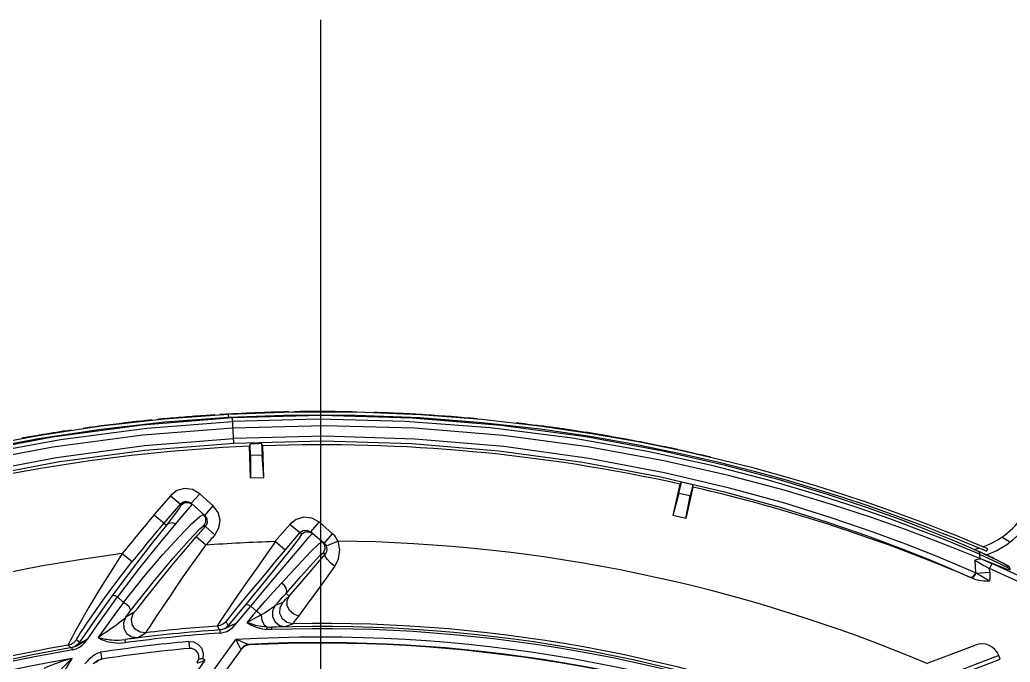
# Model space of a CAD drawing. Header units: metres. Extents: x -367 to 374, y -238 to 224.
# Drawn here: x 348.6224 to 348.7307, y 176.9183 to 176.9886 of the extents above; entities that cross this region are included whole.
import ezdxf
from ezdxf.enums import TextEntityAlignment as Align

# ---------------------------------------------------------------- set-up
doc = ezdxf.new("R2010")
doc.units = ezdxf.units.M
for name, color, linetype in [('ELE-ALIMENTADORES', 160, 'Continuous'), ('LA_BAU_BASES GERAIS_R00$0$ARQ-XREF-ATT', 8, 'Continuous'), ('LA_BAU_BASES GERAIS_R00$0$BASE', 253, 'Continuous'), ('LA_BAU_BASES GERAIS_R00$0$dutos', 31, 'Continuous')]:
    doc.layers.add(name, color=color, linetype=linetype)
doc.styles.add('LA_BAU_BASES GERAIS_R00$0$R60-125-RS', font='romans.shx', dxfattribs={"height": 0.19})
doc.styles.add('LA_BAU_BASES GERAIS_R00$0$R80-100-RS', font='romans.shx', dxfattribs={"height": 0.203})

# ---------------------------------------------------------------- blocks, each defined once
blk = doc.blocks.new('LA_BAU_BASES GERAIS_R00$0$A$C2E3D5B4E')
at = {"layer": 'LA_BAU_BASES GERAIS_R00$0$dutos', "color": 251}
for p, q in [((-18.09466975517489, -1.411698769665861), (-18.09466975517489, -0.9613959335153481)), ((-18.11176782060636, -1.005101087146784), (-18.11872156445997, -1.005879882897432)), ((-18.10476348510645, -1.004584407685968), (-18.11176782060636, -1.005101087146784)), ((-18.11111938808187, -1.004994931406316), (-18.11176065921006, -1.005055183304819)), ((-18.11171697732561, -1.005397655588411), (-18.10474709918458, -1.004883958009657)), ((-18.11083513496658, -1.004980805399725), (-18.11111850746624, -1.005004585818995)), ((-18.09776512315807, -1.004334336051841), (-18.10476348510645, -1.004584407685968)), ((-18.10474709918458, -1.004883958009657), (-18.10476348510645, -1.004584407685968)), ((-18.10474709918458, -1.004883958009657), (-18.09774268559215, -1.0046340005876)), ((-18.10419505206221, -1.007720200835308), (-18.10434024227436, -1.004959746358224)), ((-18.09072822066162, -1.004350050502751), (-18.09776512315807, -1.004334336051841)), ((-18.09774268559215, -1.0046340005876), (-18.09075991784243, -1.004649444366066)), ((-18.09610030029171, -1.004266872411961), (-18.09674498707193, -1.00427480658999)), ((-18.09581572826664, -1.004275950699309), (-18.09610020690945, -1.004276610404474)), ((-18.09075991784243, -1.004649444366066), (-18.08384805927551, -1.004924993416523)), ((-18.08377916082998, -1.00462852725849), (-18.09072822066162, -1.004350050502751)), ((-18.08794630983277, -1.004396404223542), (-18.08845805246267, -1.004380149375891)), ((-18.08384805927551, -1.004924993416523), (-18.077029775754, -1.00545163325404)), ((-18.0770519272794, -1.005148141889265), (-18.08377916082998, -1.00462852725849)), ((-18.07075584258905, -1.005859122866866), (-18.0770519272794, -1.005148141889265)), ((-18.11872156445997, -1.005879882897432), (-18.12557619002155, -1.006910129032519)), ((-18.12555782619961, -1.007211296863431), (-18.11869507855829, -1.006178977414663)), ((-18.11869507855829, -1.006178977414663), (-18.11171697732561, -1.005397655588411)), ((-18.11371413396535, -1.006095284335686), (-18.10431903788344, -1.005359176377794)), ((-18.077029775754, -1.00545163325404), (-18.07064842015166, -1.00617571369429)), ((-18.07419864069857, -1.005419931939002), (-18.0742066267145, -1.005419134248939)), ((-18.06506799340411, -1.006690301646074), (-18.07075584258905, -1.005859122866866)), ((-18.07064842015166, -1.00617571369429), (-18.06498713214921, -1.00700736158268)), ((-18.12557619002155, -1.006910129032519), (-18.13231030554437, -1.008180406270355)), ((-18.13217600665439, -1.008458915037124), (-18.12555782619961, -1.007211296863431)), ((-18.05894878730749, -1.008629000853659), (-18.06714847020783, -1.007190723473457)), ((-18.0574441789505, -1.008554489160986), (-18.06569293361883, -1.007031105492558)), ((-18.05995554626497, -1.007592463935168), (-18.06506799340411, -1.006690301646074)), ((-18.06498713214921, -1.00700736158268), (-18.05990497788468, -1.007907572501324)), ((-18.10239827346959, -1.007818978617422), (-18.10251178755857, -1.008068451866791)), ((-18.10251178755857, -1.008068451866791), (-18.10238905392339, -1.011573231950194)), ((-18.10235444649265, -1.009070501214126), (-18.10239827346959, -1.007818978617422)), ((-18.10114361178046, -1.007769839390392), (-18.10109959346948, -1.009026557609275)), ((-18.10101295847312, -1.008009741355352), (-18.10114361178046, -1.007769839390392)), ((-18.10088998098274, -1.011520736025147), (-18.10101295847312, -1.008009741355352)), ((-18.05533523209056, -1.008535936796477), (-18.05995554626497, -1.007592463935168)), ((-18.05990497788468, -1.007907572501324), (-18.05530813585483, -1.008848866787218)), ((-18.05039593881122, -1.010171523743963), (-18.0574441789505, -1.008554489160986)), ((-18.0511234078308, -1.009503656471395), (-18.05533523209056, -1.008535936796477)), ((-18.10235444649265, -1.009070501214126), (-18.10236288950171, -1.01157231570113)), ((-18.10109959346948, -1.009026557609275), (-18.10235444649265, -1.009070501214126)), ((-18.10091614539749, -1.011521652372892), (-18.10109959346948, -1.009026557609275)), ((-18.05190706419148, -1.010174344220729), (-18.05894878730749, -1.008629000853659)), ((-18.05530813585483, -1.008848866787218), (-18.05111033596961, -1.009815505213453)), ((-18.04727314215904, -1.010479575543002), (-18.0511234078308, -1.009503656471395)), ((-18.10091614540431, -1.011521652276031), (-18.10236288950011, -1.01157231570113)), ((-18.05538820959919, -1.012207542301155), (-18.05617676184488, -1.015624665702205)), ((-18.05549557925531, -1.013216170510702), (-18.05521399498105, -1.011995949255549)), ((-18.05521399498105, -1.011995949255549), (-18.05538820959919, -1.012207542301155)), ((-18.05471518163063, -1.015961947159383), (-18.05392525647585, -1.012538757813843)), ((-18.05398936668337, -1.012273214747609), (-18.05427211086976, -1.013498504108782)), ((-18.05392525647585, -1.012538757813843), (-18.05398936668337, -1.012273214747609)), ((-18.11107774610809, -1.013456424797084), (-18.11291077106705, -1.015544979045615)), ((-18.1100627357423, -1.014384192533896), (-18.1111294251366, -1.013477795589722)), ((-18.10790923400521, -1.013262738146466), (-18.10884590199066, -1.014303234061288)), ((-18.10790914514837, -1.01326281813607), (-18.10643057660536, -1.014593844812396)), ((-18.05549557925531, -1.013216170510702), (-18.056151251811, -1.015630552523533)), ((-18.05427211086976, -1.013498504108782), (-18.05549557925531, -1.013216170510702)), ((-18.05474069168326, -1.015956060434917), (-18.05427211086976, -1.013498504108782)), ((-18.11006273564544, -1.014384192606656), (-18.11183037418164, -1.016464430514304)), ((-18.11006273577289, -1.01438419249115), (-18.10979749746048, -1.014175557193255)), ((-18.11006273564544, -1.014384192606656), (-18.10994552737282, -1.014489705022868)), ((-18.10913701889501, -1.014131478743082), (-18.10884590199396, -1.014303234058104)), ((-18.10872922626731, -1.014408376884319), (-18.10894297451205, -1.014653980655282)), ((-18.10736716561598, -1.015634411822418), (-18.10884590199066, -1.014303234061288)), ((-18.1073671656211, -1.015634411817416), (-18.10643049763564, -1.014593915902594)), ((-18.11289612231826, -1.015558166042126), (-18.11155967864897, -1.016694448367332)), ((-18.10790804165549, -1.015741357335799), (-18.10749625945209, -1.015518753798631)), ((-18.10736716559052, -1.015634411844246), (-18.10712786020679, -1.016001815972857)), ((-18.10712786020679, -1.016001815972857), (-18.10710283917683, -1.016437246745852)), ((-18.05474069166632, -1.015956060337601), (-18.056151251811, -1.015630552523533)), ((-18.10729816470007, -1.016828979216086), (-18.10742720174801, -1.016712831457141)), ((-18.10710283917683, -1.016437246745852), (-18.10729816470007, -1.016828979216086)), ((-18.10624868726836, -1.017755250603557), (-18.10729816528487, -1.016828978746787)), ((-18.09969243236117, -1.018505228297897), (-18.09800552010415, -1.016607501737042)), ((-18.09678922229318, -1.017698408723561), (-18.09805716689743, -1.016628817438402)), ((-18.09662505229642, -1.017279259947088), (-18.09618537111646, -1.017242715796499)), ((-18.09618537111646, -1.017242715796499), (-18.09578626407301, -1.017431549461605)), ((-18.09487972905424, -1.016364697585402), (-18.09578626406619, -1.017431549466608)), ((-18.09482745953392, -1.016384585656567), (-18.09339752394703, -1.017642522778885)), ((-18.10724396067872, -1.018894723886376), (-18.10830295969731, -1.01797935375879)), ((-18.09698727981538, -1.017531437827245), (-18.09856715094986, -1.019405449231442)), ((-18.09698695451027, -1.017531051879985), (-18.09662505229642, -1.017279259947088)), ((-18.0959241341028, -1.017980953817357), (-18.0955893053125, -1.017598884246297)), ((-18.09429469820304, -1.018698976280746), (-18.09578626406619, -1.017431549466608)), ((-18.09429469821157, -1.01869897627256), (-18.09338816319962, -1.017632124391355)), ((-18.02535763842434, -1.018095719665496), (-18.02430584035062, -1.018524034790687)), ((-18.02421613015417, -1.018236568733926), (-18.02527714865812, -1.017804692549532)), ((-18.02338807226045, -1.018578660204355), (-18.02421613015417, -1.018236568733926)), ((-18.01928951014429, -1.018549816522579), (-18.02017566373422, -1.018017361727004)), ((-18.0996373633659, -1.018503214745749), (-18.09856715094816, -1.019405449228259)), ((-18.09488835083948, -1.018757714733226), (-18.09450039261924, -1.018524162159054)), ((-18.09450040722379, -1.018524179353051), (-18.09424670842475, -1.018896473418124)), ((-18.09412704200463, -1.018891761416114), (-18.09406678661799, -1.019004787315396)), ((-18.09278524042861, -1.018441312372204), (-18.09406678638004, -1.019004788573227)), ((-18.02350949947152, -1.019209295246753), (-18.02557896965459, -1.018340408507072)), ((-18.02312922118551, -1.020127865550592), (-18.02513402473721, -1.019308982098835)), ((-18.02260105176765, -1.019883267575722), (-18.02437080535753, -1.019136444406001)), ((-18.02430584035062, -1.018524034790687), (-18.02348506265196, -1.018863228742418)), ((-18.02348506265196, -1.018863228742418), (-18.02285813984508, -1.019125102103487)), ((-18.02275349915863, -1.01884367424708), (-18.02338807226045, -1.018578660204355)), ((-18.02285813984508, -1.019125102103487), (-18.0220797276379, -1.019452934945718)), ((-18.0217778049481, -1.019254416385763), (-18.02275349915863, -1.01884367424708)), ((-18.02183464673965, -1.019554961241909), (-18.02171621595949, -1.019279329124572)), ((-18.02171621595949, -1.019279329124572), (-18.0217778049481, -1.019254416385763)), ((-18.11638371114816, -1.019817797028907), (-18.11528481468804, -1.02068491133258)), ((-18.09419941691431, -1.019890330278656), (-18.09440142574033, -1.019720030555789)), ((-18.02295481976216, -1.02020155444751), (-18.02312922118551, -1.020127865550592)), ((-18.02257623852938, -1.020353312373288), (-18.02295481976216, -1.02020155444751)), ((-18.02101613806462, -1.020356775280277), (-18.02276741764251, -1.019533310193481)), ((-18.02260091962569, -1.019883317757547), (-18.0225762415298, -1.020353255269299)), ((-18.02260091962569, -1.019883317757547), (-18.02064054511288, -1.020784313561933)), ((-18.02229304359878, -1.020467476810779), (-18.0225762415298, -1.020353255269299)), ((-18.02233977562707, -1.019734893731027), (-18.02154412030154, -1.020095948559344)), ((-18.02229472405497, -1.01975613363328), (-18.02083813971069, -1.020442851249925)), ((-18.02056661430538, -1.021158002633172), (-18.02229304359878, -1.020467476810779)), ((-18.02229109366522, -1.020467792614625), (-18.02196542614547, -1.020605932295609)), ((-18.0220797276379, -1.019452934945718), (-18.02183464673965, -1.019554961241909)), ((-18.0212428330376, -1.020241195639471), (-18.02198496560288, -1.019901225142064)), ((-18.02103791662057, -1.020346534835141), (-18.0212428330376, -1.020241195639471)), ((-18.02083813971069, -1.020442851249925), (-18.02079841060049, -1.02046264531981)), ((-18.02079841060049, -1.02046264531981), (-18.01977269503595, -1.021005037363636)), ((-18.02306952506183, -1.021902189710261), (-18.02509540910228, -1.021027962386313)), ((-18.02314064785696, -1.020547819813316), (-18.02306952506183, -1.021902189710261)), ((-18.02213932807933, -1.021097080081461), (-18.02151354815078, -1.021454286961841)), ((-18.02127362279748, -1.020904448607041), (-18.0215135899349, -1.021454385178629)), ((-18.02149236646324, -1.021857643466944), (-18.02151354171974, -1.021454409429396)), ((-18.02064054511288, -1.020784313561933), (-18.01956897654622, -1.021336696575588)), ((-18.01956050542265, -1.021540938563874), (-18.02056661430538, -1.021158002633172)), ((-18.01948980525037, -1.021163908924507), (-18.02001671844141, -1.020871491288915)), ((-18.01977269503595, -1.021005037363636), (-18.01947974012705, -1.021169611798257)), ((-18.01956897654622, -1.021336696575588), (-18.0192786656296, -1.021494635936222)), ((-18.01927256625152, -1.021610793350817), (-18.01956050542265, -1.021540938563874)), ((-18.01934068491983, -1.021302118753454), (-18.01947847210909, -1.021170338894706)), ((-18.0192786296119, -1.021496140424631), (-18.01934068491983, -1.021302118753454)), ((-18.01927378073333, -1.021587656504096), (-18.01928031282034, -1.021463267922798)), ((-18.02317287553865, -1.02259974596808), (-18.02365920940986, -1.022382810208171)), ((-18.0231453129511, -1.022126824583381), (-18.02306951007813, -1.021902199111253)), ((-18.02300804438141, -1.021937237122245), (-18.02306952506183, -1.021902189710261)), ((-18.02255589487777, -1.02221948711275), (-18.02300804499168, -1.021937237154532)), ((-18.02300804438141, -1.021937237122245), (-18.02149236646153, -1.021857643466944)), ((-18.11801076891732, -1.026057605087942), (-18.11691464235571, -1.024532548176182)), ((-18.11691464235571, -1.024532548176182), (-18.11624629002472, -1.02515674062596)), ((-18.09846833539223, -1.024174668210151), (-18.09814299980417, -1.024458437147757)), ((-18.10295238116089, -1.025454528244779), (-18.10479071622797, -1.02767038706196)), ((-18.10385714923655, -1.027403128256253), (-18.10232613194319, -1.025554841691417)), ((-18.10232613194319, -1.025554841691417), (-18.10170497045419, -1.026099724858966)), ((-18.09882564226928, -1.025161356169235), (-18.09964628147986, -1.025489137395823)), ((-18.1151040233666, -1.026251340974966), (-18.1160026361548, -1.026779713545409)), ((-18.11600257794532, -1.026779636132858), (-18.11550442612941, -1.026116223066936)), ((-18.11537387772512, -1.026958574636126), (-18.11519171148007, -1.026373777048946)), ((-18.11991020280266, -1.027833292845742), (-18.12105157188773, -1.029517389270211)), ((-18.1133468107937, -1.02778881693456), (-18.11296668222258, -1.027213297589412)), ((-18.10598075060136, -1.027735810077218), (-18.10576466099678, -1.028164613147226)), ((-18.10510349252411, -1.027352788382075), (-18.10536973632838, -1.0275502435872)), ((-18.1051026598584, -1.027353489673885), (-18.10500841218789, -1.027241694981228)), ((-18.10479071622797, -1.02767038706196), (-18.10500841218789, -1.027241694981228)), ((-18.10001044335888, -1.028121676997841), (-18.10001846249236, -1.027879953967101)), ((-18.09855266182842, -1.027802179881917), (-18.09774426758486, -1.027480256246406)), ((-18.12031764990559, -1.029355728521011), (-18.12014486380656, -1.029150658702008)), ((-18.1146997943921, -1.028996465641455), (-18.11381517864947, -1.028476673553257)), ((-18.11381506572752, -1.028476815101556), (-18.114437759005, -1.028409781290691)), ((-18.10566507037606, -1.028506309142074), (-18.10568819723539, -1.028168220832129)), ((-18.12231837690831, -1.029833133928776), (-18.12197329120352, -1.030110567859253)), ((-18.12181732727618, -1.030337339074947), (-18.12185820805871, -1.030098951387288)), ((-18.12156720693213, -1.030024242565275), (-18.12185769975292, -1.030098866685137)), ((-18.12105318845317, -1.029518287599956), (-18.12139937674647, -1.029240610885324)), ((-18.1160373121495, -1.029554790588179), (-18.11608229369722, -1.029218910822863)), ((-18.10966415239125, -1.037045381505038), (-18.1039454023113, -1.029219886575163)), ((-18.10910535528217, -1.029437070310621), (-18.10903714861888, -1.030188056137092)), ((-18.10877420698887, -1.037709028397501), (-18.1031822742807, -1.03009222021609)), ((-18.1081102620708, -1.029715903224485), (-18.10772693674187, -1.030140769004163)), ((-18.10365188406456, -1.029319524225855), (-18.10394322169066, -1.029218244098217)), ((-18.1030891213718, -1.029955361452892), (-18.1032724026187, -1.03017111455091)), ((-18.10320450455481, -1.030115923176879), (-18.10318221962768, -1.030092233266885)), ((-18.10303911425706, -1.029969242370214), (-18.1031757594742, -1.030099171491827)), ((-18.10256208634075, -1.029803804675055), (-18.10252042922014, -1.029751364890387)), ((-18.02823141536771, -1.031782929504232), (-18.02309425366616, -1.029818434571268)), ((-18.12689564234449, -1.039580364232449), (-18.1218509333529, -1.031273910084735)), ((-18.1193109547113, -1.030809815444798), (-18.11902581816355, -1.030677812839428)), ((-18.11902581816355, -1.030677812839428), (-18.11874943100065, -1.030605607801306)), ((-18.11874972131318, -1.03060601749047), (-18.11863545300116, -1.031355544048154)), ((-18.02051187638494, -1.030972148140506), (-18.02938511237426, -1.034365350099677)), ((-18.02036360299996, -1.031359753777622), (-18.02051183307265, -1.030972131577698)), ((-18.11878377175731, -1.031389934046899), (-18.1186355167016, -1.031355555024845)), ((-18.11265193520876, -1.039218914003584), (-18.10731098212534, -1.031472405420743)), ((-18.10748286427133, -1.031543300287638), (-18.10730933438049, -1.031471508277889)), ((-18.02923688230157, -1.0347529722996), (-18.02036360299996, -1.031359753777622))]:
    blk.add_line(p, q, dxfattribs=at)
for points in [[(-18.10434023362473, -1.004960067987838), (-18.11416204702232, -1.005741755124916), (-18.12401622797859, -1.007064991982759), (-18.13359098123135, -1.008880135223706), (-18.14258623157616, -1.011075306744431), (-18.15056008704107, -1.013433238869936), (-18.15738028466717, -1.015770499814778), (-18.16319919936461, -1.018008499817995), (-18.16815301540657, -1.020098078355375), (-18.17235260575944, -1.022008091102805), (-18.17588740143015, -1.02371920240347), (-18.17883449906958, -1.025221211381165), (-18.18125964387855, -1.026512338174314)], [(-18.06569293361883, -1.007031105492558), (-18.07497076952404, -1.005780553915145), (-18.08467069204141, -1.004985830915928), (-18.09462283321682, -1.004708800455944), (-18.10434023258608, -1.004960071642643)], [(-18.06714847020783, -1.007190723473457), (-18.07613010476746, -1.00605093854864), (-18.08544199122377, -1.005341196517463), (-18.09496772819466, -1.00510737146368), (-18.10431903788344, -1.005359176377794)], [(-18.08599448403106, -1.00447200686466), (-18.08664499685813, -1.00444451349739), (-18.08729560581457, -1.004419312603375), (-18.08794630983277, -1.004396404223542)], [(-18.18238718420878, -1.027435512892851), (-18.18029918065179, -1.026317427642596), (-18.17775628907259, -1.024999892919539), (-18.17470644813193, -1.023485669030549), (-18.17108865306841, -1.021779868579131), (-18.16682503862285, -1.019891238203115), (-18.16181998711568, -1.017836283736131), (-18.15596648012081, -1.015647355592762), (-18.14913638214637, -1.013375177926434), (-18.14114761883877, -1.011088049184934), (-18.13233384677642, -1.00901077100724), (-18.12315260999287, -1.007327674360738), (-18.11371413396535, -1.006095284335686)], [(-18.10428175856362, -1.006069075200855), (-18.11414795300936, -1.006851393335353), (-18.12396300785235, -1.008165612260825), (-18.13350355065108, -1.009960064640552), (-18.14251488546188, -1.012137947682447), (-18.1506199203676, -1.014512101115713), (-18.15759064188933, -1.016880920695883), (-18.16349640783903, -1.019133182888879), (-18.1685033334212, -1.021225164510895), (-18.17272418250684, -1.023122606850109), (-18.17626281765592, -1.02481185087089), (-18.17920375029587, -1.026282526084913), (-18.18160585070518, -1.027525071331354)], [(-18.02513402473721, -1.019308982098835), (-18.02765139791677, -1.018325340353556), (-18.03072847917929, -1.017171281667004), (-18.03442246045699, -1.015862668729994), (-18.03881118674497, -1.014420026786581), (-18.04398866189104, -1.012869512436907), (-18.05006159172012, -1.011255872859863), (-18.05715992588114, -1.009644124282374), (-18.06545647503458, -1.008126517291373), (-18.07470406553057, -1.006889047556058), (-18.08440619284931, -1.00609729941624), (-18.09430227308303, -1.005816719049278), (-18.10428175856362, -1.006069075200855)], [(-18.18115260474656, -1.029066619146022), (-18.178709673963, -1.027747938724303), (-18.17573423255794, -1.026209452429782), (-18.17216210173808, -1.024455850890433), (-18.16791513046371, -1.02249804284537), (-18.16289888291101, -1.020356169489958), (-18.15699401640597, -1.018061734798891), (-18.15004490115973, -1.015662412580866), (-18.14196890117455, -1.013265227526233), (-18.13301351939856, -1.011078454884398), (-18.12359129127913, -1.009293166128089), (-18.11395900856803, -1.007998041961116), (-18.10422123822843, -1.007221545674099)], [(-18.02509540910228, -1.021027962386313), (-18.02761263951663, -1.019986387997676), (-18.03068071326777, -1.018779493952195), (-18.0343662900699, -1.017416675790344), (-18.03874584266555, -1.015916401819766), (-18.04390316525257, -1.014310325166377), (-18.04995141013148, -1.012641207766308), (-18.05705929178725, -1.010966377748161), (-18.06535787535199, -1.009391321118699), (-18.07463478039995, -1.008102493102058), (-18.08437475009919, -1.007273809441529), (-18.0942656417028, -1.006974325801536), (-18.10422123621731, -1.007221583941089)], [(-18.10419501969955, -1.007720817180768), (-18.09439444093732, -1.007475284946565), (-18.08469801623244, -1.007761483506044), (-18.07518700769583, -1.008556367394419), (-18.06602083142275, -1.009811425210216), (-18.05767009252111, -1.011382445958304), (-18.05052345840318, -1.013060517913061), (-18.04443633973392, -1.014740921427517), (-18.03925605907955, -1.016359875949263), (-18.03487354174763, -1.017870761436996), (-18.03119336100337, -1.019244158369645), (-18.02813673465334, -1.020461470055295), (-18.02564041859785, -1.021510903314436), (-18.02365920940986, -1.022382810208171)], [(-18.18248873015887, -1.030584265831919), (-18.18054928694198, -1.029481289262719), (-18.17813334191351, -1.028160412563636), (-18.17518595325259, -1.026621243983016), (-18.17164597470276, -1.024870177157197), (-18.16743440703112, -1.022917466957267), (-18.16245960076822, -1.020784044558866), (-18.15660943792375, -1.018503291955938), (-18.14971447420476, -1.016116478018091), (-18.14169342711239, -1.013730900422331), (-18.13281241283244, -1.011558726459668), (-18.1234775964997, -1.00978659534411), (-18.11390672433947, -1.008496605086464), (-18.10419501969955, -1.007720817180768)], [(-18.02437080535753, -1.019136444406001), (-18.02656719664401, -1.018241781945733), (-18.02923727354255, -1.017196841519024), (-18.03243259859994, -1.01600923777022), (-18.03621355564735, -1.014690569755373), (-18.04065603376091, -1.013257975302793), (-18.0458520678028, -1.011738312159366), (-18.05190706419148, -1.010174344220729)], [(-18.05111033596961, -1.009815505213453), (-18.04727435119753, -1.010789618798015), (-18.04376986894579, -1.01175655664855), (-18.040556785474, -1.012708737454147), (-18.03761658172709, -1.013635935461195), (-18.03493927145121, -1.01452738406141), (-18.03250556740988, -1.01537727096337), (-18.03030101741558, -1.016180066467939), (-18.02833818494742, -1.0169214769723), (-18.02668527878666, -1.017565441113391), (-18.02535763842434, -1.018095719665496)], [(-18.02557896965459, -1.018340408507072), (-18.02811496828122, -1.017314473766135), (-18.03118942712786, -1.016134096123722), (-18.0348695209176, -1.01480697736605), (-18.03923265965375, -1.013350259898914), (-18.04437210189963, -1.011790810365881), (-18.05039593881122, -1.010171523743963)], [(-18.02527714865812, -1.017804692549532), (-18.02661849946969, -1.017269269769429), (-18.02827090836104, -1.01662595417946), (-18.03022974211945, -1.015886524178029), (-18.03244102256417, -1.015081774674115), (-18.03488665647751, -1.014228351895042), (-18.03757665783712, -1.013333500193482), (-18.04052506667608, -1.012404711497027), (-18.04374986291577, -1.011450231458809), (-18.04727314215904, -1.010479575543002)], [(-18.10790914514837, -1.01326281813607), (-18.108686180669, -1.01280611056626), (-18.10956477932166, -1.012689873253919), (-18.11042012369376, -1.012921892018028), (-18.11107774610809, -1.013456424797084)], [(-18.10994552737282, -1.014489705022868), (-18.11010006409322, -1.014779869133406), (-18.11065409092964, -1.015535051720406), (-18.11155967864897, -1.016694448367332)], [(-18.10894297451205, -1.014653980655282), (-18.10956927201471, -1.015387579168589), (-18.11057282703018, -1.016568380154411)], [(-18.10994552737282, -1.014489705022868), (-18.10957382292554, -1.014236159651489), (-18.10913614488049, -1.014205589102119), (-18.10872920324948, -1.014408287789308)], [(-18.10979749746048, -1.014175557193255), (-18.10947180046287, -1.014086608655532), (-18.10913701889501, -1.014131478743082)], [(-18.10627272365514, -1.017796662612625), (-18.10580686583921, -1.016994785760005), (-18.10568944896238, -1.016137201488334), (-18.10590442232422, -1.015298736246393), (-18.10643057660536, -1.014593844812396)], [(-18.11624618729934, -1.025156859409606), (-18.11401165616462, -1.022346431448284), (-18.11193771418641, -1.019900431304166), (-18.11021335429689, -1.017994938680829), (-18.10882196144428, -1.016569290407631), (-18.10790804165549, -1.015741357335799)], [(-18.10742720174801, -1.016712831457141), (-18.10723519376859, -1.016336934363324), (-18.1072522256818, -1.015899760428226), (-18.1074956867626, -1.015518715409314)], [(-18.09482745953392, -1.016384585656567), (-18.09565583294761, -1.015934732551329), (-18.09652330479355, -1.015836924931762), (-18.09736272730902, -1.016076598822735), (-18.09800552010415, -1.016607501737042)], [(-18.11155782085484, -1.016696026825855), (-18.11322038765331, -1.018794908089774), (-18.11526304026302, -1.021433271521516), (-18.11753576887918, -1.024481541322245)], [(-18.11057293771148, -1.016568004402131), (-18.11232728150742, -1.018670000899135), (-18.11448593893067, -1.021358607832724), (-18.11691483726986, -1.024532530363729)], [(-18.11550442612941, -1.026116223066936), (-18.11302205172353, -1.022939198248594), (-18.11082006642368, -1.020299882726874), (-18.10907409426284, -1.01833472551624), (-18.10790222107926, -1.017109610402429), (-18.10742737541739, -1.016712678110878)], [(-18.11057282703018, -1.016568380154411), (-18.11093763944803, -1.016455408886202), (-18.11128459556426, -1.016502776265213), (-18.11155933281134, -1.016694015068595)], [(-18.11519368807967, -1.026372309795704), (-18.11510179014658, -1.026272876381597), (-18.11492595222762, -1.026061650812323), (-18.11465831421162, -1.025729289718754), (-18.11428846338151, -1.025263846270434), (-18.11380787089411, -1.024657004753578), (-18.11320414311967, -1.023896936850804), (-18.11246577905661, -1.022974698822225), (-18.11158953755, -1.021893390192588), (-18.11058550744815, -1.020673592525497), (-18.10947908741377, -1.019353838248378), (-18.10830316741237, -1.017979174215895)], [(-18.09678922229318, -1.017698408723561), (-18.09703958245484, -1.018112664553144), (-18.097873439816, -1.019209982540985), (-18.09921912268169, -1.020900007892749), (-18.10097688821054, -1.023059873293448), (-18.10295238116089, -1.025454528244779)], [(-18.10232367036679, -1.025552847835286), (-18.10013232854067, -1.022954936876602), (-18.09826721811612, -1.020745378524396), (-18.09684233290591, -1.019060633933975), (-18.0959241341028, -1.017980953817357)], [(-18.0967894866094, -1.017698846087285), (-18.09641540286361, -1.017442687556184), (-18.09597836782984, -1.01741212174619), (-18.09558931852655, -1.01759889980957)], [(-18.09278524078729, -1.018441311561389), (-18.09294463294827, -1.018142206818709), (-18.09314714681602, -1.017870411272895), (-18.09339752394703, -1.017642522778885)], [(-18.11296668222258, -1.027213297589412), (-18.11248065758468, -1.026475591939459), (-18.11188087446885, -1.025570375203813), (-18.11116243603806, -1.024496729429018), (-18.11032513822033, -1.023263038742414), (-18.10937892371419, -1.021892748990183), (-18.10834355222096, -1.02042280273389), (-18.10724395932209, -1.018894725190137)], [(-18.09963736336749, -1.018503214748932), (-18.10067567134149, -1.01996844918375), (-18.10167795969733, -1.021391485138508), (-18.10261124877775, -1.022724870687568), (-18.10344686712028, -1.023926623853811), (-18.10416756767768, -1.024970801996176), (-18.10476668861486, -1.025846194048142), (-18.10524529407155, -1.026552905832148), (-18.10560868124946, -1.027098017974993), (-18.1058646162079, -1.027490219740855), (-18.1060189055388, -1.027739352011565)], [(-18.09856715094986, -1.019405449231442), (-18.09964793281176, -1.020690232937966), (-18.10069797654103, -1.021944034214073), (-18.10167235258564, -1.023112997766646), (-18.10253271222109, -1.024150620016997), (-18.10326033314846, -1.025033533551948), (-18.10385249773879, -1.025757489430077), (-18.10431722072599, -1.026331257732352), (-18.10466521351691, -1.026767063461818), (-18.10490584215472, -1.027075465994756), (-18.10504937986366, -1.027268293728127), (-18.1051026598584, -1.027353489673885)], [(-18.09896165847113, -1.02304222979518), (-18.09719705648388, -1.021099768289048), (-18.09578404111403, -1.019612775650955), (-18.09488835083948, -1.018757714733226)], [(-18.09424670842475, -1.018896473418124), (-18.09421514378198, -1.019326828419878), (-18.09440102802921, -1.019719691771286)], [(-18.09429469820304, -1.018698976280746), (-18.09420358956709, -1.018789047545113), (-18.09412704200463, -1.018891761416114)], [(-18.09406678661799, -1.019004787315396), (-18.09399594874992, -1.019315235861711), (-18.09404146500424, -1.01961632638421), (-18.09419975166281, -1.019890722143543)], [(-18.09313348705712, -1.021225018719804), (-18.0927200809648, -1.0203664164207), (-18.09259943562711, -1.019395734148191), (-18.09278524077888, -1.018441311561389)], [(-18.02352162235036, -1.019203732812628), (-18.02326441132959, -1.019314877265685), (-18.02301488388446, -1.019423684879428), (-18.02276752663568, -1.019532902075014)], [(-18.11638371111928, -1.019817797027088), (-18.11743153638099, -1.021427682298679), (-18.11840192218176, -1.022965273245688)], [(-18.09846833539223, -1.024174668210151), (-18.09683777665362, -1.022312837640754), (-18.09553555040668, -1.02085891403857), (-18.09472261389158, -1.01999362429541), (-18.09440142574033, -1.019720030555789)], [(-18.09814299980417, -1.024458437147757), (-18.09718234059051, -1.023365399499824), (-18.09584566671867, -1.021817467125118), (-18.09419941691431, -1.019890330278656)], [(-18.09313348140813, -1.021225011294234), (-18.09359638434091, -1.020827313904817), (-18.09396839163639, -1.020425779502318), (-18.09418314150719, -1.020093081776565), (-18.09419976330776, -1.019890734533135)], [(-18.0222889052161, -1.020467259491113), (-18.02254519353289, -1.02041350348162), (-18.02283187416356, -1.020442563065615), (-18.02314064785696, -1.020547819813316)], [(-18.02276752663568, -1.019532902075014), (-18.02267559339202, -1.01960011908858), (-18.02261112817041, -1.01972472470942), (-18.02260105176765, -1.019883267575722)], [(-18.11832747017752, -1.024703969809877), (-18.11741481214574, -1.023461696825223), (-18.11639338694306, -1.022109307880498), (-18.11528549815739, -1.020684372034509)], [(-18.09706469288051, -1.026643642826627), (-18.09610556355142, -1.025340913234402), (-18.09477253235013, -1.023503145411439), (-18.09313348705712, -1.021225018719804)], [(-18.02314064785696, -1.020547819813316), (-18.02268465469626, -1.020793846772165), (-18.02213932807933, -1.021097080081461)], [(-18.02196542614547, -1.020605932295609), (-18.0216273874106, -1.020750967235642), (-18.02127365222429, -1.020904435766795)], [(-18.02365922036631, -1.022382825889224), (-18.02347610164031, -1.022396421119709), (-18.02329159983913, -1.022304037145375), (-18.0231453129511, -1.022126824583381)], [(-18.02358306201165, -1.022416946734836), (-18.02340816801768, -1.022427966219482), (-18.02322991839492, -1.022335081859808), (-18.02308612217519, -1.02215928351842), (-18.02300807401741, -1.021937233686629)], [(-18.02317328156607, -1.022599603435708), (-18.02268660294862, -1.022735511749204), (-18.02213958892253, -1.022781978120008), (-18.021537367787, -1.022774708094119)], [(-18.021537367787, -1.022774708094119), (-18.02205906888457, -1.022498192107548), (-18.02255589487777, -1.02221948711275)], [(-18.02149236646324, -1.021857643466944), (-18.02148749270373, -1.022150130611578), (-18.02150252545835, -1.022455372181582), (-18.021537367787, -1.022774708094119)], [(-18.11840192218176, -1.022965273245688), (-18.11927355785076, -1.024387786691648), (-18.12002997884167, -1.025658119991647), (-18.12066750902466, -1.026757237782192), (-18.12118901542397, -1.027679957583302), (-18.12160281004753, -1.028430591972381)], [(-18.1017024540447, -1.026097722128895), (-18.10075893785563, -1.025017808755081), (-18.0998377294211, -1.023991804877085), (-18.09896165847113, -1.02304222979518)], [(-18.09846694953251, -1.024172894536775), (-18.09837626532135, -1.023922632108849), (-18.09844116071372, -1.023603571815954), (-18.09864953995759, -1.023286756946789), (-18.09895850370481, -1.023039085796597)], [(-18.12100916166787, -1.02859171258541), (-18.1207008903217, -1.028118569627338), (-18.1202906188015, -1.027504139806013), (-18.11976594657233, -1.026735879321393), (-18.11911282638789, -1.025801112635861), (-18.11832747017752, -1.024703969809877)], [(-18.11753576887918, -1.024481541322245), (-18.11873831830064, -1.026154437283083), (-18.11991020280266, -1.027833292845742)], [(-18.11691483726986, -1.024532530363729), (-18.11717888111446, -1.02443211110284), (-18.11739686497447, -1.024413167787941), (-18.11753565595222, -1.024481627125795)], [(-18.09964628147986, -1.025489137395823), (-18.09923289558003, -1.025023018568561), (-18.09884023003781, -1.024585085448223), (-18.09846829151206, -1.024174707001919)], [(-18.09882564226928, -1.025161356169235), (-18.09870541835767, -1.025048908822271), (-18.09847856664715, -1.024814923269048), (-18.09814300738617, -1.024458430397033)], [(-18.09706469182481, -1.026643122562916), (-18.09762244192143, -1.026437930176314), (-18.09807475672199, -1.026028329100143), (-18.09833837233555, -1.025494856316243), (-18.09836457913616, -1.024934197708887), (-18.09814262833754, -1.024458735647102)], [(-18.11624629002472, -1.02515674062596), (-18.11718950440422, -1.02642214664246), (-18.11811876536842, -1.027698063525065), (-18.11903402386417, -1.02898427894678)], [(-18.11550446693934, -1.026116089725008), (-18.11549203965683, -1.025917387185189), (-18.11564787234477, -1.025642822783254), (-18.1159164565247, -1.025375014601366), (-18.11624618729934, -1.025156859409606)], [(-18.10295244665645, -1.025454468741998), (-18.10281184044049, -1.025395372308765), (-18.1025925730296, -1.025428593454478), (-18.10232364481931, -1.025552813765614)], [(-18.09964630173704, -1.025489110699425), (-18.09981770157003, -1.02564752095094), (-18.10006589437614, -1.025835480393823), (-18.10038189078455, -1.026046208665946), (-18.10076232686197, -1.026276681016668)], [(-18.0996464927922, -1.025489086163532), (-18.09994326753099, -1.026062240297676), (-18.09994849058762, -1.026720224213648), (-18.09966458133124, -1.027293811757033), (-18.09917391737781, -1.027672680106377), (-18.09855266182842, -1.027802179881917)], [(-18.09774426758486, -1.027480256246406), (-18.09836813179379, -1.027345811815565), (-18.09886842371452, -1.026946975485032), (-18.09913914175672, -1.026368169034583), (-18.0991242522025, -1.025727481453657), (-18.09882583257308, -1.025161320059567)], [(-18.12014486380656, -1.029150658702008), (-18.11908753413809, -1.02759709172841), (-18.11801076891732, -1.026057605087942)], [(-18.11600258574663, -1.026779604839419), (-18.1161132528357, -1.026899328926618), (-18.11627239321604, -1.027044692718107), (-18.11647105565271, -1.027210698645092), (-18.11670625637817, -1.02739618310369), (-18.11698004814821, -1.027602692891548), (-18.11729877962239, -1.027834419451381), (-18.11766500115232, -1.028092217771416), (-18.11807803081069, -1.028373232259753), (-18.11853644398798, -1.028673562235042), (-18.11903443431504, -1.02898387842896)], [(-18.1160026361548, -1.026779713545409), (-18.11625367969066, -1.027375350422687), (-18.11621045211007, -1.028019820974521), (-18.11588475288386, -1.028574258423021), (-18.11534283884532, -1.028925818797859), (-18.1146997943921, -1.028996465641455)], [(-18.114437759005, -1.028409781290691), (-18.1149630043742, -1.028084772145291), (-18.11529541175207, -1.027569816065068), (-18.11537387772512, -1.026958574636126)], [(-18.1151040233666, -1.026251340974966), (-18.11513346204174, -1.026292448728498), (-18.11516097001356, -1.026333917422278), (-18.11518724766643, -1.026376773891286)], [(-18.10170497045419, -1.026099724858966), (-18.10205199569384, -1.02651079467995), (-18.10239739167582, -1.026923262899061), (-18.10274115572633, -1.027337121289463)], [(-18.10076232686197, -1.026276681016668), (-18.10173168717733, -1.026818225557406), (-18.10223155698179, -1.027082912807316), (-18.10273877621182, -1.02733524588001)], [(-18.10170245374377, -1.026097690271115), (-18.10152395089892, -1.026221160701141), (-18.10135585933108, -1.026367170242509), (-18.10120914213803, -1.026526727310909)], [(-18.10120916009339, -1.026526737584106), (-18.10110361019576, -1.027141020068655), (-18.10086104061736, -1.027621785066174), (-18.10052968401055, -1.027873528002317)], [(-18.09774416514847, -1.02748041132844), (-18.09762823933193, -1.027351184789211), (-18.09740235219272, -1.027072420517186), (-18.09706469288051, -1.026643642826627)], [(-18.11381237941748, -1.028476516994658), (-18.11381111629544, -1.028474882968737), (-18.11362591301861, -1.028207107448623), (-18.1133468107937, -1.02778881693456)], [(-18.10536973632838, -1.0275502435872), (-18.10566112236006, -1.027674189788456), (-18.10598075035148, -1.027735813643801)], [(-18.10576466099678, -1.028164613147226), (-18.10539939875457, -1.028089618240926), (-18.10506691150613, -1.027920899568642), (-18.10479125472045, -1.027671030719546)], [(-18.1038549166982, -1.027401424311563), (-18.10405283504213, -1.027503525797954), (-18.10424862096193, -1.027600537077149), (-18.10443482306664, -1.027689315712621), (-18.10460225643192, -1.027767588509221), (-18.10474611331404, -1.027838301708641), (-18.10487712004101, -1.027908438792736), (-18.10501051033339, -1.02797850377209), (-18.10515215341115, -1.028042852303031), (-18.10529923560239, -1.028095743480833), (-18.10544285322112, -1.028133597844487), (-18.10557358413303, -1.028156656084036), (-18.10568820312585, -1.028168221726162)], [(-18.10566698692344, -1.028507691987386), (-18.10493316575923, -1.028328135160507), (-18.10434055841995, -1.027918284083341), (-18.10385714923655, -1.027403128256253)], [(-18.10385491624595, -1.02740143226373), (-18.10402606926584, -1.027482880855302), (-18.10418412554168, -1.027555115582061), (-18.10432994553912, -1.027618429910206), (-18.10446262073731, -1.027672132211308), (-18.10458079879686, -1.027715120707114), (-18.10468018321558, -1.027745018510529), (-18.10475379412901, -1.027759214862897), (-18.10480012271205, -1.027757845941949), (-18.10482089910136, -1.027741860485264), (-18.10481700361504, -1.027711890320177), (-18.1047906558324, -1.027670437973654)], [(-18.10274115572633, -1.027337121289463), (-18.10232780520664, -1.027606040039416), (-18.10181750635331, -1.027835743684761), (-18.10122644055878, -1.02800831065332), (-18.10057662773352, -1.0281092069892)], [(-18.10052968401055, -1.027873528002317), (-18.10116091685836, -1.027804012123113), (-18.10175753049612, -1.027678592382188), (-18.10229346276196, -1.027514032737315), (-18.10273877657391, -1.027335238602234)], [(-18.10057405193652, -1.028107122163135), (-18.10055960523323, -1.028004756336202), (-18.10054371629519, -1.027919344734698), (-18.10052968090133, -1.027873542191799)], [(-18.1000184747918, -1.027879925388504), (-18.10020304026432, -1.027883134002138), (-18.10036966540474, -1.027880569042452), (-18.10052966491628, -1.027873533129139)], [(-18.09855220456154, -1.027802329139092), (-18.09861953375923, -1.027810715366911), (-18.09879702378362, -1.027822488583013), (-18.09909001068968, -1.027837793926381), (-18.0995006142266, -1.027856906915702), (-18.10001847058095, -1.027879954235857)], [(-18.12160281004753, -1.028430591972381), (-18.12191689548945, -1.029015655842329), (-18.12213654867753, -1.029440265176333), (-18.12226897250309, -1.029710228548254), (-18.12231837587808, -1.029833139822756)], [(-18.12014536269101, -1.029150069959258), (-18.12037559146881, -1.029313572606213), (-18.12058196188627, -1.029455873260474), (-18.12076806952075, -1.029580422087918), (-18.12094316770231, -1.029695406378494), (-18.12112244498985, -1.029808873428635), (-18.12132449987382, -1.029921536068912), (-18.12156720693213, -1.030024242565275)], [(-18.12139868668794, -1.029241079648898), (-18.12135002688217, -1.029143501387068), (-18.1212227796882, -1.028930278329142), (-18.12100916166787, -1.02859171258541)], [(-18.12014532799924, -1.029150050654323), (-18.12030680893713, -1.02924802695378), (-18.12045668670874, -1.029335865774726), (-18.12059507318054, -1.029413483981159), (-18.12072158594617, -1.02948039294796), (-18.12083521549857, -1.029535414817644), (-18.12093101269033, -1.029575297209419), (-18.12100310217488, -1.029597305156756), (-18.12104955496261, -1.029601164712119), (-18.12107233518884, -1.029588226359635), (-18.12107248044288, -1.029559369078186), (-18.12105184162704, -1.02951720605023)], [(-18.11903443818426, -1.028983909037095), (-18.11894756285164, -1.029006122464295), (-18.11885405351927, -1.029031438808204), (-18.11875133558021, -1.029057262000777), (-18.1186390179804, -1.029083692249685), (-18.11851639304768, -1.02911053508177), (-18.11838246470643, -1.02913749165117), (-18.11823588605239, -1.029164233562994), (-18.1180752947248, -1.029190189256667), (-18.11789943559506, -1.029214658911485), (-18.11770689723392, -1.029236758070226), (-18.11749553608388, -1.029255424915561), (-18.11726352005826, -1.029269096994256), (-18.11701009742092, -1.029275693097759), (-18.11673036361208, -1.029272516301432), (-18.11642069059303, -1.029255404663388), (-18.11608229336412, -1.029218913301236)], [(-18.11903402386417, -1.02898427894678), (-18.11893933324234, -1.029045797322567), (-18.11883410114956, -1.029108844476639), (-18.11871597336039, -1.029171601423229), (-18.11858348485021, -1.029234165506011), (-18.11843487777912, -1.029296092381344), (-18.11826835418594, -1.029356668964454), (-18.11808200902533, -1.029414856857954), (-18.11787395444571, -1.029469124061222), (-18.11764221617125, -1.02951758003627), (-18.11738402694698, -1.029557873468718), (-18.11709660926999, -1.029586749171528), (-18.1167774659425, -1.029599916046834), (-18.11642466035187, -1.029591704970869), (-18.11603721129586, -1.029554840853677)], [(-18.11470013789562, -1.028996706643909), (-18.11476520537633, -1.029012913517533), (-18.11492735637228, -1.029041818968551), (-18.11519435166088, -1.029084644696638), (-18.11557632125243, -1.02914309980514), (-18.1160822889492, -1.029218910187126)], [(-18.10576466069938, -1.028164617461869), (-18.10575472586163, -1.028167065276818), (-18.10572885991076, -1.02816823876509), (-18.10568821207801, -1.028168221848489)], [(-18.10001304902823, -1.02812379902997), (-18.10019797535949, -1.028126244362909), (-18.1003859712315, -1.028121501628618), (-18.10057662773352, -1.0281092069892)], [(-18.12231837690831, -1.029833133928776), (-18.12196519928489, -1.029722463698079), (-18.12165091528402, -1.02952086991462), (-18.12139937674647, -1.029240610885324)], [(-18.12105318845317, -1.029518287599956), (-18.12130187153491, -1.029795703341904), (-18.1216163469378, -1.029998393276117), (-18.12197329120352, -1.030110567859253)], [(-18.12185765864547, -1.03009885744558), (-18.12191953093577, -1.03010690319951), (-18.12195798435084, -1.030110796149245), (-18.12197329066794, -1.030110575471724)], [(-18.12181677324418, -1.030338219991506), (-18.12143013163779, -1.030233381322603), (-18.1210757907736, -1.030061844759246), (-18.12076336612233, -1.029829209511888), (-18.12051691880379, -1.029582949690564), (-18.12031764990559, -1.029355728521011)], [(-18.10910651628228, -1.029438502942128), (-18.1085993157692, -1.029479394170892), (-18.1081102620708, -1.029715903224485)], [(-18.10772693674187, -1.030140769004163), (-18.10753575955312, -1.030691214473052), (-18.10758672044255, -1.031309609437983)], [(-18.10394315910378, -1.029218265821044), (-18.10385033011289, -1.029422477156629), (-18.1037632418803, -1.029622098003699), (-18.1036841473101, -1.029801450227012), (-18.10361114976695, -1.029952424010105), (-18.10354056446647, -1.030073948295637), (-18.10347523732401, -1.030157174900694), (-18.1034106561749, -1.030201161265438), (-18.10334350201174, -1.030205162195386), (-18.10327306816168, -1.030170577557953)], [(-18.10297186468176, -1.029614522920099), (-18.10316735167692, -1.029523392503677), (-18.10339359576483, -1.02942334470589), (-18.10365188406456, -1.029319524225855)], [(-18.10327306816168, -1.030170577557953), (-18.10323518762311, -1.030142091391269), (-18.10320450455481, -1.030115923176879)], [(-18.10252042922014, -1.029751364890387), (-18.10277075687975, -1.029799843598255), (-18.10299741994231, -1.02991657301726), (-18.10318231707629, -1.030092274924925)], [(-18.10257720952814, -1.029750252287329), (-18.10284928626254, -1.029810166820596), (-18.1030891213718, -1.029955361452892)], [(-18.10256208634075, -1.029803804675055), (-18.10281244666578, -1.02985239788876), (-18.10303911425706, -1.029969242370214)], [(-18.10257720868162, -1.02975026206758), (-18.10268393674585, -1.029735583597528), (-18.10280928548536, -1.029688909678669), (-18.10297186468176, -1.029614522920099)], [(-18.10252042922525, -1.029751364766241), (-18.10252675536344, -1.029750326665351), (-18.10254634242563, -1.029749991179131), (-18.10257720867992, -1.02975026206758)], [(-18.12185150842743, -1.031273017580759), (-18.1228016346123, -1.031562348231716), (-18.12362045743896, -1.031836054628172), (-18.12439913731976, -1.032122887114099), (-18.12496430546037, -1.03237170373194)], [(-18.1218515063722, -1.031273017919091), (-18.12237014246296, -1.031770321149168), (-18.12284835221271, -1.032253536934775), (-18.12322731150141, -1.032657150118382), (-18.12350262782479, -1.032964549324959), (-18.12377314355797, -1.033285852749202), (-18.12401730807278, -1.03361554722386)], [(-18.12046608396861, -1.031884910297038), (-18.12016644280573, -1.03154679357857), (-18.11987928019198, -1.031252158808172), (-18.11959571430316, -1.031003609145216), (-18.1193109547113, -1.030809815444798)], [(-18.1080331486869, -1.03137920593025), (-18.10802376525476, -1.031376565307426), (-18.10799495759238, -1.031364864575778), (-18.10794432883176, -1.031340944322153), (-18.10787195156593, -1.031309182410666), (-18.10779100029981, -1.031283940997298), (-18.10771361417619, -1.031274439839024)], [(-18.10771361417619, -1.031274439839024), (-18.10764297583432, -1.031282643292514), (-18.10758522888943, -1.031308687194894)], [(-18.10731098212534, -1.031472405420743), (-18.10740369785447, -1.03142303448675), (-18.10749569029008, -1.031368988642669), (-18.10758672044255, -1.031309609437983)], [(-18.11956017774583, -1.03184615853678), (-18.11938944525605, -1.031725489377266), (-18.11923099722412, -1.031617831712254), (-18.11908010494733, -1.031524204648747), (-18.11893201650935, -1.031447093966278), (-18.11878377175731, -1.031389934046899)], [(-18.10818694335285, -1.031699171813841), (-18.10820091094433, -1.031723258724185), (-18.10819945151252, -1.031744060939843), (-18.10817126434495, -1.031755032069839), (-18.10810921699647, -1.031751256730502), (-18.10802106129881, -1.031732625564644), (-18.10791440519688, -1.031701596712708), (-18.10778781017541, -1.031658955561113), (-18.10764256482753, -1.031605817831576), (-18.10748286427133, -1.031543300287638)]]:
    blk.add_lwpolyline(points, dxfattribs=at)
for centre, radius, start, end in [((-18.09466956590472, -1.189066486573381), 0.1847989941017943, 95.74244391849633, 96.44747019006331), ((-18.09466956590472, -1.189066486573381), 0.1847989941017943, 95.44028375994725, 95.54882331866307), ((-18.09466954769266, -1.189062579829795), 0.1847989941017943, 95.30793096786152, 95.44176915213993), ((-18.09466958975383, -1.189071602620686), 0.1847989941017943, 94.27102516848592, 95.01946783019739), ((-18.0946695825935, -1.189070066425927), 0.1847989941017943, 93.89614501231976, 94.27105969029434), ((-18.09466957880761, -1.189069254246704), 0.1847989941017943, 93.5962011907885, 93.89616329372163), ((-18.09466958596624, -1.189070790089943), 0.1847989941017943, 92.98973629116779, 93.42044656482513), ((-18.09466958664791, -1.189070936144333), 0.1847989941017943, 91.78381869562175, 92.98901608676286), ((-18.09466956590472, -1.189066486571562), 0.1847989941017943, 91.07922287253415, 91.7843058104136), ((-18.09466956590472, -1.189066486571562), 0.1847989941017943, 90.77727942502696, 90.88571604193885), ((-18.09466954769266, -1.189062579827976), 0.1847989941017943, 90.64333146505211, 90.77711429862882), ((-18.09466958975383, -1.189071602620686), 0.1847989941017943, 89.60708350356953, 90.35521611286518), ((-18.0946695825935, -1.189070066427746), 0.1847989941017943, 89.23232512479967, 89.60708254606753), ((-18.09466957880761, -1.189069254246704), 0.1847989941017943, 88.93249089363614, 89.23232292299136), ((-18.09466954093693, -1.189061130489051), 0.1847989941017943, 88.13874620888417, 88.20341860072246), ((-18.09466953137451, -1.18905907902689), 0.1847989941017943, 88.0799883280101, 88.13846227986555), ((-18.09466955717357, -1.189064613637299), 0.1847989941017943, 86.87298498354693, 87.3093199909532), ((-18.09466958684175, -1.189070977848758), 0.1847989941017943, 86.46331287569932, 86.87484318582304), ((-18.09466958231644, -1.189070007033195), 0.1847989941017943, 84.67575959237067, 86.46329571119868), ((-18.0946695843802, -1.189070449858889), 0.1847989941017943, 98.4895745332612, 98.76414462026042), ((-18.09466958711721, -1.189071036970915), 0.1847989941017943, 96.44868440627948, 98.08516634949963), ((-18.09466961569569, -1.189077167666426), 0.1847989941017943, 83.18297501135643, 83.35352662662719), ((-18.09466961463659, -1.189076940323218), 0.1847989941017943, 82.96575933514042, 83.18130753014647), ((-18.09466963154807, -1.189080568159341), 0.1847989941017943, 82.32130068486236, 82.9437849793307), ((-18.09466954210825, -1.189061381741055), 0.1847989941017943, 82.22294625994412, 82.49334167468706), ((-18.0946695289656, -1.189058562321577), 0.1847989941017943, 81.95946495376135, 82.22403847695306), ((-18.09466952298499, -1.189057279583437), 0.1847989941017943, 81.74828255093968, 81.95941116743992), ((-18.09466951617139, -1.189055817844462), 0.1847989941017943, 79.52973884383097, 81.7470577922182), ((-18.09466958325822, -1.189070209027875), 0.1847989941017943, 99.9913980671522, 100.1963667473944), ((-18.09466954068876, -1.189061077279518), 0.1847989941017943, 99.73106051405702, 99.99190230016002), ((-18.09466958965356, -1.18907158114979), 0.1847989941017943, 98.76590546217712, 99.7069793596629), ((-18.09466951994034, -1.189056626144236), 0.1847989941017943, 77.79382286348415, 79.52978324007567), ((-18.09466975517489, -1.189107552631128), 0.1812088669945824, 92.48031861252151, 107.0060444451529), ((-18.09466975517489, -1.189107552631128), 0.1814532365725293, 92.04462265151187, 92.44109988349369), ((-18.09466975517489, -1.189107552631128), 0.1812088669945824, 77.48031861119739, 92.00604444867447), ((-18.09466960236432, -1.18907430766302), 0.1847989941017943, 76.65582791532879, 77.80040656887054), ((-18.09466975517489, -1.189107552631128), 0.1814532365725293, 77.04462265404247, 77.44109988321371), ((-18.09466975517489, -1.189107552631128), 0.1812088669945824, 66.76190709843254, 77.00604445111406), ((-17.99746015908124, -1.113657202912862), 0.1514881126868599, 139.6414557048249, 141.7239698208998), ((-18.02530291441826, -1.010559955421911), 0.009049950739687517, 289.8270241960266, 329.0000000064085), ((-18.02530291441826, -1.010559955421911), 0.009999945567973503, 289.7807859338039, 329.0000000064085), ((-17.99746047456722, -1.113656940573662), 0.1500878918502452, 139.6416487555974, 141.7239751352655), ((-17.99654859408054, -1.114577113480834), 0.1477165039310893, 138.5678842551499, 139.1606610060362), ((-17.99654850487696, -1.114577179333708), 0.1463168349318708, 138.5866032848317, 139.1657233944741), ((-18.09466975517489, -1.189107552631128), 0.1706766452543957, 91.68634925818601, 94.23113483303436), ((-18.09466975517489, -1.189107552631128), 0.1706766452543957, 67.10982188583878, 89.36735975644451), ((-18.02530291441826, -1.010559955421911), 0.009049950739687517, 283.4770604241533, 286.6266167475412), ((-18.09466975517489, -1.189107552631128), 0.1706766452543957, 97.30913626209104, 121.4670097702568), ((-18.09466975517489, -1.189107552631128), 0.1829191325940608, 48.0060445660542, 66.42573068302967), ((-18.09466975517489, -1.189107552631128), 0.1835191446459738, 48.0060445660542, 66.42575758368154), ((-18.09466975517489, -1.189107552631128), 0.1617676628864889, 94.00946337200931, 96.79692434851812), ((-18.09466975517489, -1.189107552631128), 0.1613162956454721, 66.78512940628566, 91.90008701139098), ((-18.09466975517489, -1.189107552631128), 0.1610743054085738, 66.78911290778923, 91.90103552829483), ((-18.09466975517489, -1.189107552631128), 0.1616563787858307, 66.93128695766953, 91.08972705827901), ((-18.09466975517489, -1.189107552631128), 0.1613160704493979, 93.91655333661103, 97.62775408753812), ((-18.09466975517489, -1.189107552631128), 0.1609768081002715, 93.9172692575239, 97.62772258645985), ((-18.09466975517489, -1.189107552631128), 0.1601577654801861, 66.8454238397636, 93.32020868429137), ((-18.09466975517489, -1.189107552631128), 0.1613162956420721, 99.70281810240509, 124.7690556359331), ((-18.09466975517489, -1.189107552631128), 0.1616563787858307, 99.84790157935424, 123.9473457888196), ((-18.09455032486471, -1.1893281880686), 0.1605543627661268, 95.20135008306534, 98.668778416231), ((-18.0945501547194, -1.189329151961999), 0.1597991301810106, 95.20143491153922, 98.6687291498847), ((-18.10895102462098, -1.03113413703403), 0.0009499948282859866, 323.5103968155842, 95.20143530311863), ((-18.09466975517489, -1.189107552631128), 0.1595533574596012, 68.08630839521781, 92.84073863129817), ((-18.09466975517489, -1.189107552631128), 0.1594991318143624, 68.09839916615121, 92.83626842902896), ((-18.02237989187267, -1.031686493371296), 0.001999989113254703, 20.92728511346067, 110.9272850905702), ((-18.09466975517489, -1.189107552631128), 0.1601566402325111, 99.77129520672976, 126.2110988880778), ((-18.09466975517489, -1.189107552631128), 0.1610729257470837, 99.70283272397107, 124.7687637428037), ((-18.11847585526891, -1.032241609544769), 0.0008999951016446125, 98.65497861422932, 146.1597934383234)]:
    blk.add_arc(centre, radius, start, end, dxfattribs=at)
blk = doc.blocks.new('LA_BAU_BASES GERAIS_R00')
at = {"layer": 'LA_BAU_BASES GERAIS_R00$0$ARQ-XREF-ATT'}
blk.add_blockref('LA_BAU_BASES GERAIS_R00$0$A$C2E3D5B4E', (366.75, 177.95), dxfattribs=at)
at = {"layer": 'LA_BAU_BASES GERAIS_R00$0$BASE', "style": 'LA_BAU_BASES GERAIS_R00$0$R60-125-RS'}
for p in [(242.7815727361595, 218.919159373358), (358.6365727361596, 192.964159373358)]:
    blk.add_attdef('S', text='', height=0.19, rotation=90, dxfattribs=at).set_placement(p, align=Align.MIDDLE_CENTER)
at = {"layer": 'LA_BAU_BASES GERAIS_R00$0$BASE', "style": 'LA_BAU_BASES GERAIS_R00$0$R80-100-RS'}
blk.add_attdef('ACESSO', text='', height=0.203, dxfattribs=at).set_placement((365.922255870473, 191.9868442639211), align=Align.TOP_CENTER)
at = {"layer": 'LA_BAU_BASES GERAIS_R00$0$BASE', "style": 'LA_BAU_BASES GERAIS_R00$0$R60-125-RS'}
blk.add_attdef('S', text='', height=0.19, dxfattribs=at).set_placement((266.114159373358, 180.9134272638404), align=Align.MIDDLE_CENTER)

msp = doc.modelspace()

# ---------------------------------------------------------------- block references
at = {"layer": 'ELE-ALIMENTADORES', "color": 2}
msp.add_blockref('LA_BAU_BASES GERAIS_R00', (0, 0), dxfattribs=at)

doc.saveas('drawing.dxf')
